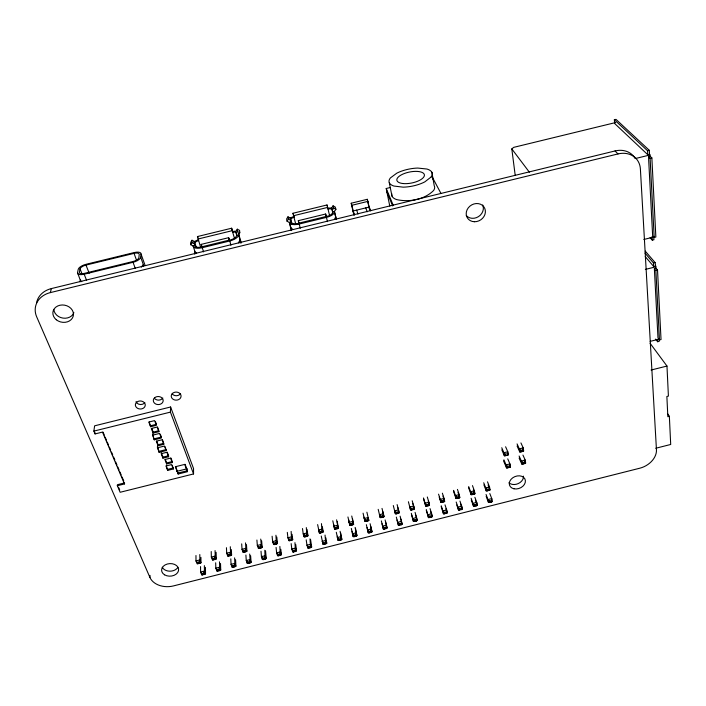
<?xml version="1.0" encoding="UTF-8"?>
<svg xmlns="http://www.w3.org/2000/svg" width="706" height="706" viewBox="0 0 706 706"><rect width="100%" height="100%" fill="white"/><g stroke="black" fill="none" stroke-linecap="round" stroke-linejoin="round"><path stroke-width="1.06" d="M230.924 245.211L229.6 240.225A7.484 3.071 -15.7 0 0 236.625 235.327L235.945 231.33L237.295 229.194L239.581 230.394L239.802 232.742L238.443 234.886A9.354 3.83 -15.7 0 1 229.662 241.011L202.251 247.7A9.39 3.83 -16.3 0 1 193.109 245.944L190.699 244.717L191.988 242.635L191.997 240.234L194.388 241.461L196.268 247.294M190.699 244.717L190.717 242.317L191.997 240.234M178.168 474.026L175.37 466.737L184.698 464.407L187.461 471.705L178.168 474.026L175.741 466.622M332.782 212.859L331.626 207.996L333.064 205.834L335.253 207.061L335.915 209.294L334.467 211.456L335.721 216.768L334.547 219.398M173.305 468.978L171.602 464.574L165.972 465.978L167.693 470.381L173.305 468.978L172.317 465.307M172.264 462.571L172.299 461.547L166.669 462.951L166.625 463.974L172.264 462.571L170.552 458.123L164.895 459.527L166.625 463.974M167.693 470.381L166.351 465.828M168.584 456.756L168.619 455.741L162.962 457.144L162.918 458.168L168.584 456.756L166.854 452.272L161.171 453.684L162.918 458.168M193.55 473.947L170.42 412.119L170.596 406.991L94.613 425.824L93.863 431.11L95.081 433.925L102.494 432.09L124.485 483.945L117.328 485.728L120.144 492.276L193.55 473.947L193.55 468.581L170.596 406.991M159.115 452.325L157.403 446.801L159.115 452.325L166.192 450.569L165.186 446.845M163.783 444.33L163.818 443.315L158.118 444.736L158.073 445.751L163.783 444.33L162.018 439.767L156.291 441.197L158.073 445.751M158.894 431.693L158.938 430.686L153.193 432.116L153.131 433.122L158.894 431.693L157.103 427.059L151.322 428.489L153.131 433.122M36.615 302.618A22.971 19.15 11.7 0 1 51.361 288.586L615.032 150.952L617.997 153.934A22.698 18.797 -41.8 0 1 640.395 168.999L656.456 449.766A18.612 13.661 -27.1 0 1 639.768 468.219L173.499 585.909A18.93 13.908 -3.4 0 1 149.919 577.429L150.025 575.425M154.243 439.803L152.505 434.208L154.243 439.803L161.347 438.038L159.574 433.44L152.443 435.214M150.634 426.724L148.807 422.056L154.614 420.617L156.423 425.294L150.634 426.724L149.24 421.994M124.485 483.945L124.574 482.939L117.434 484.678L117.328 485.728M143.15 266.409L143.327 264.547L140.715 257.24L141.032 254.01A7.563 3 -17.8 0 0 134.14 252.571L86.158 264.273A7.642 2.983 -18.7 0 0 78.234 269.321L77.528 272.648L80.493 280.723L81.799 281.668M95.081 433.925L95.222 432.91M238.301 233.315L239.987 240.137L238.39 242.873M80.025 281.826L80.422 279.903M80.052 268.88L79.354 272.198A5.772 2.268 -18.8 0 0 84.341 273.381L133.143 261.467A5.71 2.277 -17.8 0 0 138.888 257.681L139.223 254.451A5.674 2.25 -17.8 0 0 134.052 253.375L85.991 265.085A5.727 2.242 -18.7 0 0 80.052 268.88L82.064 273.963M519.113 458.053L521.805 464.08L525.008 463.551L525.202 460.056L522.934 455.052M517.083 445.998L519.775 451.972L523.005 451.416L523.199 447.886L520.931 442.927M503.546 460.85L506.537 467.919L509.714 467.398L509.908 463.904L507.746 458.865M501.825 449.828L504.384 455.838L507.588 455.291L507.782 451.761L505.611 446.774M486.169 496.397L488.481 502.469L491.57 502.019L491.755 498.595L489.805 493.547M483.919 484.863L486.222 490.891L489.337 490.423L489.523 486.963L487.519 481.827M471.299 500.148L473.497 506.255L476.559 505.805L476.735 502.381L474.882 497.306M468.493 487.449L471.114 494.703L474.203 494.235L474.379 490.785L472.482 485.613M456.756 504.922L458.494 510.032L461.53 509.6L461.706 506.176L459.95 501.075M453.508 491.226L455.988 498.515L459.05 498.048L459.227 494.597L457.426 489.408M441.188 506.626L443.474 513.827L446.492 513.394L446.669 509.97L445.009 504.843M439.185 497.095L440.853 502.328L443.889 501.869L444.065 498.418L442.371 493.194M426.3 510.376L428.454 517.613L431.445 517.189L431.613 513.765L430.051 508.611M423.512 498.771L425.709 506.14L428.719 505.699L428.886 502.24L427.298 496.989M411.686 515.177L413.416 521.407L416.381 520.993L416.549 517.56L415.084 512.388M149.919 577.429L36.659 316.791A23.13 19.247 11.5 0 1 50.355 292.602L51.361 288.586M408.403 501.745L410.548 509.961L411.616 510.006L413.531 509.52L413.698 506.07L412.207 500.792M397.028 519.987L398.369 525.202L401.308 524.787L401.476 521.363L400.108 516.157M393.304 505.549L395.378 513.783L396.419 513.836L398.343 513.35L398.502 509.891L397.116 504.596M381.337 520.887L383.314 529.006L384.32 529.076L386.226 528.6L386.385 525.167L385.123 519.943M383.129 517.18L384.029 516.651L383.296 513.73L379.457 514.692L380.199 517.613L383.129 517.18L383.296 513.73L382.008 508.399M366.335 524.673L368.241 532.809L369.229 532.889L371.127 532.403L370.756 530.974L371.285 528.979L370.12 523.72M367.914 521.019L367.526 519.563L368.073 517.56L364.234 518.531L365.011 521.443L368.841 520.472L366.891 512.203M351.323 528.459L353.159 536.613L354.121 536.701L356.027 536.216L355.63 534.786L356.177 532.792L355.109 527.506M347.943 516.968L349.805 525.273L350.767 525.335L352.682 524.858L352.285 523.402L352.841 521.399L351.756 516.015M336.294 532.245L338.068 540.417L338.995 540.514L340.901 540.028L340.495 538.607L341.051 536.604L340.089 531.291M332.8 520.781L334.582 529.103L335.518 529.182L337.442 528.697L337.027 527.241L337.592 525.238L336.612 519.828M321.256 536.039L322.96 544.229L323.869 544.326L325.775 543.849L325.051 535.077M317.638 524.602L319.359 532.942L320.268 533.021L322.192 532.536L321.459 523.64M306.21 539.834L306.96 545.2L307.842 548.041L308.725 548.147L310.631 547.671L310.005 538.872M302.486 528.556L303.218 533.895L304.118 536.781L305.001 536.869L306.925 536.383L306.316 527.594M291.154 543.629L291.799 549.03L292.716 551.863L293.572 551.977L295.479 551.492L294.949 542.667M287.307 532.377L287.933 537.751L288.869 540.628L289.716 540.725L291.649 540.24L291.137 531.415M276.081 547.424L276.628 552.851L277.573 555.684L278.402 555.798L280.317 555.322L279.876 546.47M272.11 536.207L272.64 541.599L273.601 544.476L274.431 544.573L276.355 544.088L275.94 535.236M260.999 551.227L261.441 556.681L262.42 559.505L263.223 559.629L265.138 559.143L264.803 550.265M256.905 540.037L257.328 545.456L258.325 548.324L259.128 548.43L261.061 547.944L260.558 546.515L261.194 544.485L260.743 539.066M245.9 555.031L246.253 560.511L247.259 563.326L248.035 563.459L249.95 562.982L249.447 561.57L250.083 559.549L249.712 554.069M241.69 543.867L242.017 549.312L243.04 552.171L243.817 552.286L245.741 551.801L245.229 550.371L245.873 548.341L245.529 542.896M230.8 558.843L231.047 564.35L232.089 567.156L232.839 567.297L234.754 566.812L234.233 565.409L234.877 563.379L234.604 557.881M226.458 547.697L226.679 553.177L227.738 556.028L228.488 556.152L230.421 555.666L229.891 554.236L230.544 552.207L230.297 546.735M215.683 562.788L215.824 568.189L216.901 570.986L217.624 571.136L219.54 570.651L219.01 569.248L219.663 567.218L219.495 561.826M216.107 552.304L216.292 558.914L215.083 559.531L214.545 558.102L215.206 556.063L215.065 550.565M205.446 567.342L205.534 573.854L204.316 574.49L203.769 573.095L204.44 571.057L204.369 565.638M200.928 557.378L200.972 562.77L199.736 563.397L199.18 561.976L199.86 559.937L199.816 554.545M143.327 264.547L141.306 267.133M236.139 233.677L237.498 231.533L237.295 229.194M291.825 223.978L290.281 218.075L287.986 216.83L286.618 218.922L287.051 221.216L289.354 222.461A9.293 3.839 -14.1 0 0 299.194 224.04L326.463 217.386A9.284 3.839 -13.4 0 0 334.467 211.456L332.667 211.897A7.422 3.071 -13.4 0 1 326.26 216.636L327.487 221.631M287.051 221.216L288.427 219.107L287.986 216.83M333.064 205.834L333.717 208.067L332.27 210.229L331.626 207.996M144.862 402.632L144.289 403.285A4.916 3.998 2.2 0 1 135.984 401.714M162.804 398.043L162.062 398.89A4.898 4.007 1.2 0 1 154.34 398.255M180.568 393.639L179.818 394.495A4.88 4.015 0.1 0 1 172.132 393.851M515.195 175.256L511.806 148.913L513.694 147.36L615.667 122.535M491.57 502.019L492.258 501.516L491.755 498.595L487.97 499.548L486.046 494.5M476.559 505.805L477.274 505.302L476.735 502.381L472.949 503.343L471.123 498.26M461.53 509.6L462.271 509.079L461.706 506.176L457.912 507.129L456.182 502.028M489.337 490.423L490.035 489.938L489.523 486.963L485.702 487.925L483.725 482.78M525.008 463.551L525.643 463.11L525.202 460.056L521.346 461.027L519.104 456.014M474.203 494.235L474.926 493.741L474.379 490.785L470.558 491.747L468.687 486.575M446.492 513.394L447.26 512.865L446.669 509.97L442.874 510.923L441.241 505.796M509.714 467.398L510.385 466.948L509.908 463.904L506.052 464.875L503.916 459.827M431.445 517.189L432.24 516.66L431.613 513.765L427.818 514.718L426.283 509.564M459.05 498.048L459.809 497.553L459.227 494.597L455.405 495.559L453.631 490.361M523.005 451.416L523.649 450.993L523.199 447.886L519.307 448.866L517.066 443.897M416.381 520.993L417.211 520.454L416.549 517.56L412.745 518.522L411.316 513.333M443.889 501.869L444.674 501.366L444.065 498.418L440.235 499.38L438.567 494.156M401.308 524.787L402.164 524.249L401.476 521.363L397.672 522.325L398.369 525.202L402.164 524.249L400.796 519.034M428.719 505.699L429.53 505.178L428.886 502.24L425.065 503.202L423.494 497.951M507.588 455.291L508.267 454.858L507.782 451.761L503.89 452.74L501.754 447.736M386.226 528.6L387.109 528.044L385.591 521.752M413.531 509.52L414.378 509L413.698 506.07L409.868 507.032L410.548 509.961L414.378 509L412.878 503.713M371.127 532.403L372.036 531.847L370.871 526.579M398.343 513.35L399.208 512.821L398.502 509.891L394.672 510.862L395.378 513.783L399.208 512.821L397.813 507.508M356.027 536.216L356.962 535.651L355.462 528.238M340.901 540.028L341.872 539.455L340.707 533.074M325.775 543.849L326.772 543.267L325.898 537.919M352.682 524.858L353.635 524.302L352.55 518.91M310.631 547.671L311.655 547.079L310.569 539.56M337.442 528.697L338.421 528.141L337.247 521.628M295.479 551.492L296.529 550.901L295.717 544.414M322.192 532.536L323.198 531.98L322.342 526.658M280.317 555.322L281.394 554.713L280.811 549.286M265.138 559.143L266.241 558.534L265.571 550.901M306.925 536.383L307.957 535.819L307.048 529.403M249.95 562.982L251.089 562.364L250.63 555.781M291.649 540.24L292.708 539.658L292.055 534.292M276.355 544.088L277.449 543.505L276.787 537.028M234.754 566.812L235.91 566.194L235.583 559.743M261.061 547.944L262.182 547.353L261.635 540.84M219.54 570.651L220.731 570.024L220.519 563.538M245.741 551.801L246.897 551.201L246.473 544.661M230.421 555.666L231.603 555.057L231.347 549.577M504.384 455.838L503.89 452.74L505.399 454.223L507.34 453.737M523.649 450.993L519.775 451.972L519.307 448.866L520.825 450.349L522.775 449.863M655.724 448.257L670.7 444.48L669.359 416.319L667.85 416.699L666.87 396.481L668.405 396.092L666.976 366.061L650.076 343.24M509.52 464.936L510.385 466.948L506.537 467.919L506.052 464.875L507.543 466.357L509.476 465.872M524.743 461.106L525.643 463.11L521.805 464.08L521.346 461.027L522.855 462.509L524.779 462.024M195.968 555.507L195.986 560.908L197.239 562.461L199.18 561.976M211.218 551.536L211.341 557.043L212.603 558.596L214.545 558.102M227.65 553.831L227.738 556.028L231.603 555.057L230.544 552.207L226.679 553.177L227.959 554.722L229.891 554.236M242.908 549.992L243.04 552.171L246.897 551.201L245.873 548.341L242.017 549.312L243.296 550.856L245.229 550.371M259.287 548.077L262.182 547.353L261.194 544.485L257.328 545.456L258.634 547L260.558 546.515M273.39 542.314L273.601 544.476L277.449 543.505L276.496 540.628L272.64 541.599L273.946 543.135L275.878 542.649M288.869 540.628L292.708 539.658L291.79 536.781L287.933 537.751L289.257 539.278L291.181 538.793M303.677 533.577L304.118 536.781L307.957 535.819L307.066 532.924L303.218 533.895L304.551 535.43L306.475 534.945M319.024 530.815L319.359 532.942L323.198 531.98L322.333 529.085L318.485 530.047L319.836 531.574L321.76 531.088M333.823 524.761L334.582 529.103L338.421 528.141L337.592 525.238L333.744 526.208L335.103 527.726L337.027 527.241M348.746 519.872L349.805 525.273L353.635 524.302L352.841 521.399L348.993 522.369L350.361 523.887L352.285 523.402M363.078 513.165L364.234 518.531L365.611 520.04L367.526 519.563M379.457 514.692L380.843 516.201L382.767 515.724M394.672 510.862L396.066 512.371L397.99 511.885M409.868 507.032L411.28 508.532L413.195 508.055M428.251 500.978L429.53 505.178L425.709 506.14L425.065 503.202L426.486 504.702L428.401 504.225M440.853 502.328L440.235 499.38L441.674 500.881L443.589 500.395M458.009 492.356L459.809 497.553L455.988 498.515L455.405 495.559L456.844 497.059L458.759 496.574M473.408 489.602L474.926 493.741L471.114 494.703L470.558 491.747L472.014 493.238L473.92 492.753M488.084 484.916L490.035 489.938L486.222 490.891L485.702 487.925L487.166 489.417L489.073 488.931M198.077 563.503L200.972 562.77L199.86 559.937L195.986 560.908L197.106 563.75L199.736 563.397M212.435 559.884L216.292 558.914L215.206 556.063L211.341 557.043L212.435 559.884L215.083 559.531M365.964 521.196L368.841 520.472L368.073 517.56M441.806 502.09L444.674 501.366L442.98 496.133M200.548 566.6L200.601 572.028L201.845 573.581L203.769 573.095M216.901 570.986L220.731 570.024L219.663 567.218L215.824 568.189L217.086 569.733L219.01 569.248M232.089 567.156L235.91 566.194L234.877 563.379L231.047 564.35L232.318 565.894L234.233 565.409M247.118 561.129L247.259 563.326L251.089 562.364L250.083 559.549L246.253 560.511L247.532 562.055L249.447 561.57M262.155 556.222L262.42 559.505L266.241 558.534L265.271 555.719L261.441 556.681L262.738 558.217L264.653 557.74M277.352 553.504L277.573 555.684L281.394 554.713L280.45 551.889L276.628 552.851L277.926 554.386L279.841 553.901M296.529 550.901L295.62 548.059L291.799 549.03L293.114 550.556L295.02 550.071M307.842 548.041L311.655 547.079L310.781 544.238L306.96 545.2L308.284 546.726L310.19 546.25M322.616 542.084L322.96 544.229L326.772 543.267L325.925 540.417L322.104 541.387L323.436 542.905L325.351 542.42M339.012 540.178L341.872 539.455L341.051 536.604L337.239 537.566L338.589 539.084L340.495 538.607M352.109 531.309L353.159 536.613L356.962 535.651L356.177 532.792L352.365 533.754L353.724 535.263L355.63 534.786M372.036 531.847L371.285 528.979L367.482 529.941L368.85 531.45L370.756 530.974M382.07 523.755L383.314 529.006L387.109 528.044L386.385 525.167L382.581 526.129L383.958 527.638L385.864 527.161M396.331 517.11L397.672 522.325L399.058 523.834L400.964 523.349M415.746 515.265L417.211 520.454L413.416 521.407L412.745 518.522L414.148 520.022L416.046 519.545M430.678 511.497L432.24 516.66L428.454 517.613L427.818 514.718L429.23 516.218L431.128 515.742M445.936 508.761L447.26 512.865L443.474 513.827L442.874 510.923L444.295 512.424L446.192 511.938M460.515 503.969L462.271 509.079L458.494 510.032L457.912 507.129L459.35 508.62L461.247 508.143M475.42 500.219L477.274 505.302L473.497 506.255L472.949 503.343L474.388 504.825L476.285 504.349M492.258 501.516L488.481 502.469L487.97 499.548L489.426 501.031L491.314 500.554M201.704 574.825L205.534 573.854L204.44 571.057L200.601 572.028L201.704 574.825L204.316 574.49M295.576 551.139L292.716 551.863L292.328 548.615M371.091 532.086L368.241 532.809L367.094 527.532M167.728 469.349L173.341 467.954M176.544 471.423L187.187 468.766M178.194 472.994L187.469 470.681L185.06 464.301M651.082 370.032L666.976 366.061M93.863 431.11L170.42 412.119M150.696 425.727L156.476 424.297L155.391 421.491M154.305 438.797L161.392 437.032L160.324 434.278M157.35 447.816L164.445 446.051L166.192 450.569M159.168 451.31L166.228 449.554M650.147 341.369L658.583 339.268M656.006 268.271L654.365 268.677L657.992 338.042L659.448 339.957L661.028 339.56L657.524 270.045L656.006 268.271L655.106 262.57L645.222 251.098M655.618 339.092L657.613 341.73L659.175 341.342L659.069 339.242M643.837 239.475L654.4 236.872M650.27 156.432L648.523 156.864L652.644 235.742L654.18 237.445L655.856 237.031L651.867 157.932L650.27 156.432L649.52 154.27L649.317 150.334L615.994 119.367L614.361 119.755L614.626 123.479L647.764 154.702L649.52 154.27M650.085 237.693L652.265 240.128L653.933 239.722L653.791 237.04M645.019 253.136L653.465 262.976L655.106 262.57M645.222 256.56L653.65 266.444L655.292 266.038M645.346 269.41L655.936 266.789M654.365 268.677L655.874 270.451L657.524 270.045M50.355 292.602L617.997 153.934M614.361 119.755L647.561 150.757L649.317 150.334M635.276 158.559L650.2 154.914M648.523 156.864L650.111 158.365L651.867 157.932M389.765 205.993L386.217 188.502L390.409 187.478M200.53 246.941L197.451 236.554L231.656 228.215L232.645 231.55A5.586 2.277 -15.6 0 1 235.363 231.206M290.184 218.207A5.551 2.286 -14.1 0 1 293.846 216.627L292.972 213.265L327.01 204.969L327.822 208.341A5.542 2.277 -13.3 0 1 331.794 208.058M197.989 239.025L232.212 230.677L234.586 238.628M353.821 214.827L351.209 203.222L367.279 199.304L369.953 210.264M351.209 203.222L351.888 205.287L368.038 201.351M236.625 235.327L238.443 234.886M300.288 228.276L299.026 223.281A7.439 3.071 -14.1 0 1 291.163 222.019L289.354 222.461L291.304 230.615M203.584 251.892L201.184 244.382L228.629 237.684L229.6 240.225M298.32 220.678L325.634 214.015L326.463 217.386L326.26 216.442L298.92 223.114L298.32 220.678L299.026 223.281M77.528 272.648A7.687 3.018 -18.8 0 0 84.173 274.219L133.046 262.297A7.607 3.036 -17.8 0 0 140.715 257.24M201.731 246.835L229.203 240.128L229.662 241.011L229.088 238.575M292.99 229.538L290.748 227.747M196.63 253.075L195.112 252.13L193.109 245.944L194.927 245.503A7.51 3.062 -16.3 0 0 202.243 246.906L202.251 247.7M191.988 242.635L194.397 243.861L195.597 247.594M237.498 231.533L239.802 232.742M288.427 219.107L290.731 220.36L291.163 222.019M333.717 208.067L335.915 209.294M511.806 148.913L529.368 172.193M667.567 413.716L669.359 416.319M201.184 244.382L201.713 245.256M197.451 236.554L197.962 237.41M440.968 193.453L432.372 177.259L432.699 179.103M507.402 452.864L508.267 454.858M118.564 487.317L119.702 489.955M103.041 432.116L104.303 435.108M105.15 437.093L106.421 440.085M107.259 442.08L108.53 445.071M109.377 447.066L110.639 450.049M111.486 452.043L112.748 455.035M113.595 457.029L114.866 460.021M115.705 462.006L116.975 464.998M117.823 466.993L119.085 469.984M119.932 471.979L121.194 474.962M122.041 476.956L123.735 480.945M386.217 188.502L393.154 205.128M386.959 192.191L392.686 205.958M84.173 274.219L86.582 280.308M201.845 573.581L202.401 574.975M197.239 562.461L197.804 563.882M151.746 428.418L153.193 432.116M156.697 441.1L158.118 444.736M161.215 452.67L162.962 457.144M85.991 265.085L89.177 273.213M165.283 459.394L166.669 462.951M157.509 426.98L158.585 429.76M162.415 439.67L163.465 442.406M167.234 452.158L168.275 454.84M170.923 457.991L171.955 460.656M217.086 569.733L217.624 571.136M212.603 558.596L213.15 560.017M227.959 554.722L228.488 556.152M232.318 565.894L232.839 567.297M370.676 210.9L369.264 207.043L353.168 210.97L354.456 214.862M133.046 262.297L135.27 268.421M134.052 253.375L136.629 260.523M365.761 207.899L367.164 211.809M247.532 562.055L248.035 563.459M243.296 550.856L243.817 552.286M141.032 254.01L145.101 265.421M262.738 558.217L263.223 559.629M258.634 547L259.128 548.43M356.671 210.114L357.995 214.05M277.926 554.386L278.402 555.798M273.946 543.135L274.431 544.573M293.114 550.556L293.572 551.977M289.257 539.278L289.716 540.725M304.551 535.43L305.001 536.869M308.284 546.726L308.725 548.147M292.972 213.265L293.255 214.183M323.436 542.905L323.869 544.326M319.836 531.574L320.268 533.021M298.92 223.114L299.194 224.04M238.54 233.571L241.302 242.952M335.721 216.768L336.533 219.575M338.589 539.084L338.995 540.514M335.103 527.726L335.518 529.182M327.769 208.164L328.025 209.073A3.698 1.518 -13.3 0 1 332.023 209.656M353.724 535.263L354.121 536.701M350.361 523.887L350.767 525.335M368.85 531.45L369.229 532.889M365.611 520.04L365.999 521.505M289.469 222.266L291.119 228.559M295.655 223.731L293.572 215.718L327.628 207.414L329.552 215.454M326.26 216.636L325.634 214.015M383.958 527.638L384.32 529.076M380.843 516.201L381.214 517.666M399.058 523.834L399.411 525.273M396.066 512.371L396.419 513.836M382.74 511.312L384.029 516.651L380.199 517.613L378.195 509.353M334.309 211.323L336.056 218.701M228.629 237.684L229.203 240.128M411.28 508.532L411.616 510.006M414.148 520.022L414.484 521.469M231.656 228.215L232.212 230.677M351.888 205.287L354.085 215.065M429.23 516.218L429.548 517.666M426.486 504.702L426.803 506.176M367.279 199.304L369.353 208.932M364.075 517.145L365.011 521.443M444.295 512.424L444.595 513.871M441.674 500.881L441.974 502.354M327.01 204.969L327.205 205.905M293.811 216.442L294.005 217.369A3.698 1.518 -14.1 0 0 290.713 219.734M389.28 182.651L391.98 196.1M459.35 508.62L459.632 510.076M456.844 497.059L457.144 498.533M290.281 218.075L290.731 220.36M474.388 504.825L474.661 506.281M472.014 493.238L472.288 494.712M337.309 536.154L338.068 540.417M431.869 172.282L434.243 185.784A21.418 8.772 -11.3 0 1 433.537 190.576C424.165 199.807 409.162 202.375 396.613 199.586A21.418 8.772 -11.3 0 1 391.795 193.779M489.426 501.031L489.682 502.495M487.166 489.417L487.431 490.899M507.543 466.357L507.79 467.884M505.399 454.223L505.646 455.776M522.855 462.509L523.075 464.036M520.825 450.349L521.054 451.902M239.987 240.137L240.261 243.085M232.627 231.365L232.706 232.318A3.724 1.518 -15.6 0 1 236.272 232.601M647.561 150.757L647.764 154.702M652.079 236.554L652.265 240.128M653.465 262.976L653.65 266.444M657.498 339.63L657.613 341.73M650.111 158.365L654.18 237.445M655.874 270.451L659.448 339.957M198.51 239.687L198.518 240.658A3.742 1.518 -16.4 0 0 194.918 243.093M194.803 251.168L194.812 254.186M194.388 241.461L194.397 243.861M615.032 150.952A22.539 18.709 -42 0 1 635.021 158.25M177.886 567.412A8.481 6.266 -3.4 0 1 169.828 571.189A8.481 6.266 -3.4 0 1 162.274 567.262M73.883 312.643A10.299 8.596 11.3 0 1 62.922 318.097A10.299 8.596 11.3 0 1 53.85 309.546M482.71 204.987A9.866 8.701 -33 0 1 478.527 216.601A9.866 8.701 -33 0 1 466.251 215.542M523.437 476.135A8.26 6.257 -21.5 0 1 518.275 483.575A8.26 6.257 -21.5 0 1 508.947 482.763M193.832 242.184A5.613 2.277 -16.4 0 1 198.51 239.872M136.655 402.252L135.914 403.108A4.942 4.015 2.1 0 0 137.494 408.262A4.942 4.015 2.1 0 0 143.971 407.741L144.704 406.894A4.942 4.015 2.1 0 0 143.133 401.732A4.942 4.015 2.1 0 0 136.655 402.252M154.623 397.805L153.882 398.661A4.924 4.024 1.1 0 0 155.399 403.823A4.924 4.024 1.1 0 0 161.859 403.311L162.601 402.464A4.924 4.024 1.1 0 0 161.092 397.284A4.924 4.024 1.1 0 0 154.623 397.805M172.582 393.357L171.832 394.213A4.907 4.033 0 0 0 173.297 399.393A4.907 4.033 0 0 0 179.73 398.881L180.48 398.034A4.907 4.033 0 0 0 179.033 392.845A4.907 4.033 0 0 0 172.582 393.357M431.137 176.977L424.8 181.883A22.213 8.851 -11.4 0 1 403.179 187.161L393.922 186.049A21.586 8.604 -11.4 0 1 390.383 177.938L396.798 173.173A22.221 8.86 -11.4 0 1 417.775 168.063L426.945 169.034A21.586 8.604 -11.4 0 1 431.137 176.977M56.303 319.765A10.378 8.64 11.1 0 0 73.265 316.032A10.378 8.64 11.1 0 0 59.922 305.239A10.378 8.64 11.1 0 0 56.303 319.765M474.388 221.737A9.937 8.737 -32.8 0 0 484.731 208.323A9.937 8.737 -32.8 0 0 468.281 207.838A9.937 8.737 -32.8 0 0 474.388 221.737M513.977 488.79A8.313 6.275 -21.5 0 0 525.379 480.539A8.313 6.275 -21.5 0 0 512.671 477.847A8.313 6.275 -21.5 0 0 513.977 488.79M164.569 574.816A8.534 6.283 -3.4 0 0 178.486 570.81A8.534 6.283 -3.4 0 0 167.269 564.032A8.534 6.283 -3.4 0 0 164.569 574.816M402.905 183.534A14.032 5.595 -11.4 0 0 424.385 175.6A14.032 5.595 -11.4 0 0 404.547 173.429A14.032 5.595 -11.4 0 0 402.905 183.534"/></g></svg>
